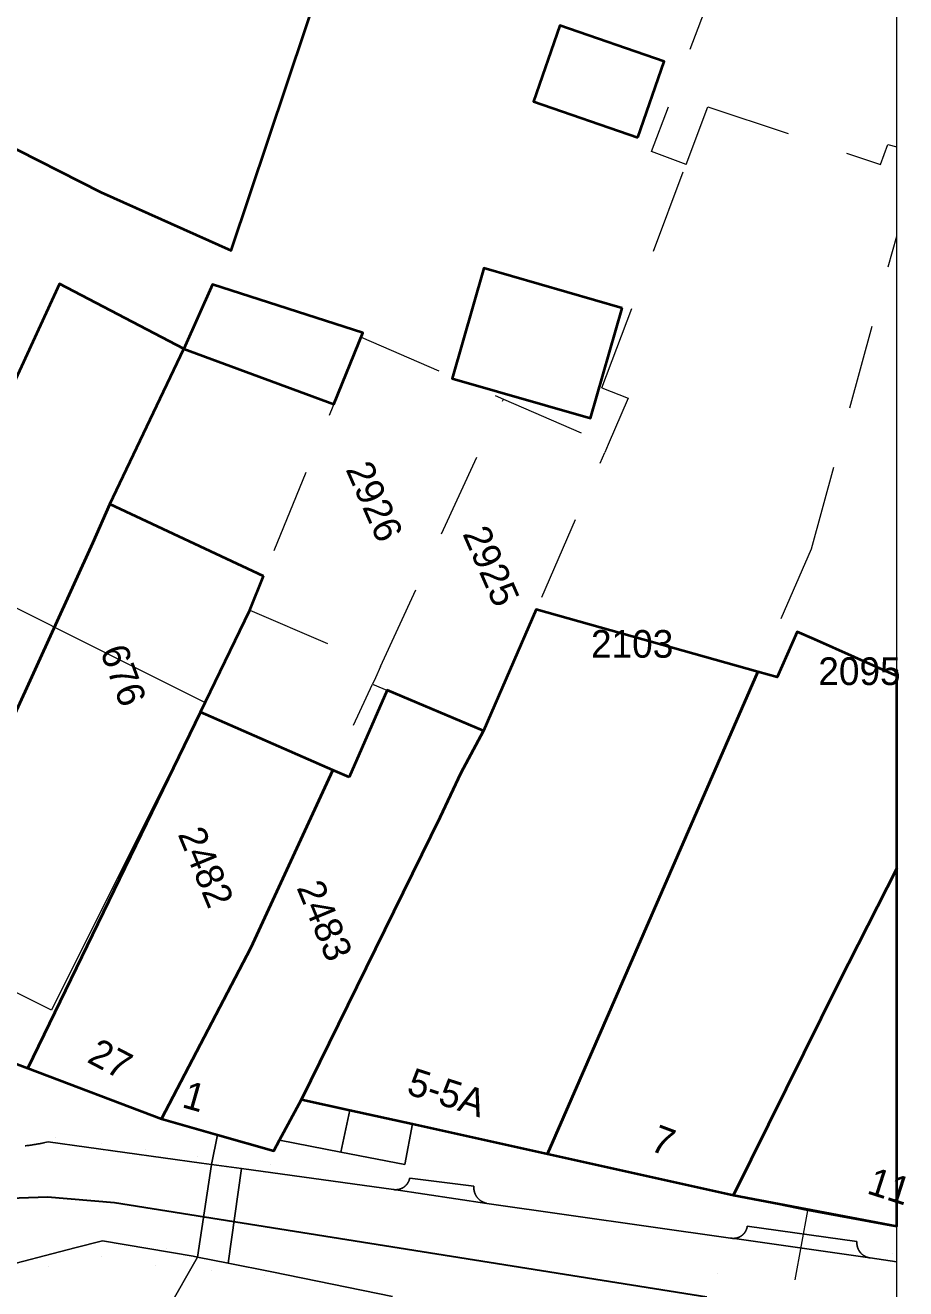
# Model space of a CAD drawing. Header units: metres. Extents: x 0 to 105485, y 0 to 425721.
# Drawn here: x 105301.65 to 105330.29, y 425613.44 to 425654.53 of the extents above; entities that cross this region are included whole.
import ezdxf
from ezdxf.enums import TextEntityAlignment as Align

# ---------------------------------------------------------------- set-up
doc = ezdxf.new("R2010")
doc.units = ezdxf.units.M
doc.header["$MEASUREMENT"] = 0
doc.linetypes.add('KG-PERCEEL-SO', pattern=[19, 5.5, -4, 5.5, -4])
for name, color, linetype, lineweight in [('B-XX-IE-MEUBILAIR-G', 7, 'Continuous', 18), ('B-XX-KG-GRENS_PERCEEL-G', 150, 'KG-PERCEEL-SO', 18), ('B-XX-KG-GRENS_PERCEEL-T', 150, 'KG-PERCEEL-SO', 18), ('B-XX-OG-BEBOUWING-G', 7, 'Continuous', 35), ('B-XX-OG-BEBOUWING_HUISNUMMER-T', 7, 'Continuous', 18), ('B-XX-OG-GRENS-G', 7, 'Continuous', 18), ('B-XX-OG-TERREIN_ERF-G', 7, 'Continuous', 18), ('B-XX-VH-OPENVERHARDING-G', 90, 'Continuous', 18)]:
    doc.layers.add(name, color=color, linetype=linetype, lineweight=lineweight)
doc.layers.add('GIS-WEGVAKKEN', color=2, linetype='Continuous')

msp = doc.modelspace()

# ---------------------------------------------------------------- linework, layer by layer
at = {"layer": 'B-XX-IE-MEUBILAIR-G', "color": 0, "true_color": 0x604a38}
for points in [[(105302.62, 425618.372, 2.582893034457847), (105302.62, 425618.372, 5.582893034457847)], [(105304.12, 425618.171, 2.642179730934608), (105304.12, 425618.171, 5.642179730934608)], [(105305.553, 425617.981, 2.647210218840989), (105305.553, 425617.981, 5.647210218840989)], [(105307.263, 425617.751, 2.631862182502859), (105307.263, 425617.751, 5.631862182502859)], [(105309.621, 425617.471, 2.592999935150146), (105309.621, 425617.471, 4.092999935150146)], [(105304.144, 425614.484, 2.664818963392904), (105304.144, 425614.484, 5.664818963392904)], [(105306.255, 425614.73, 2.673190221472495), (105306.255, 425614.73, 4.173190221472495)], [(105329.854, 425614.567, 2.806999921798706), (105329.854, 425614.567, 4.306999921798706)], [(105302.42, 425614.144, 2.604112799035725), (105302.42, 425614.144, 5.604112799035725)], [(105305.888, 425614.178, 2.677450667928612), (105305.888, 425614.178, 5.677450667928612)], [(105307.709, 425614.035, 2.613011704373823), (105307.709, 425614.035, 5.613011704373823)], [(105309.423, 425613.866, 2.627834016085487), (105309.423, 425613.866, 4.127834016085487)], [(105324.159, 425613.92, 2.793733585272441), (105324.159, 425613.92, 4.293733585272442)]]:
    msp.add_polyline3d(points, dxfattribs=at)
at = {"layer": 'B-XX-KG-GRENS_PERCEEL-G', "ltscale": 0.5, "flags": 128}
for points in [[(105323.152, 425650.008), (105322.029, 425650.432), (105327.644, 425665.305)], [(105323.152, 425650.008), (105323.859, 425651.88)], [(105323.859, 425651.88), (105329.477, 425650.003), (105329.71, 425650.66), (105330, 425650.5791617933)], [(105320.409, 425642.745), (105323.152, 425650.008)], [(105327.228, 425637.507), (105330, 425647.6744241733)], [(105299.785, 425639.662), (105302.769, 425646.119)], [(105302.769, 425646.119), (105306.806, 425644.008)], [(105306.806, 425644.008), (105307.742, 425646.101), (105312.638, 425644.533)], [(105312.638, 425644.533), (105312.577, 425644.385)], [(105312.577, 425644.385), (105309.399, 425636.615)], [(105312.577, 425644.385), (105317.213, 425642.375)], [(105304.406, 425638.956), (105306.806, 425644.008)], [(105320.409, 425642.745), (105321.262, 425642.401), (105320.615, 425640.901)], [(105313.207, 425633.675), (105317.213, 425642.375)], [(105317.213, 425642.375), (105320.615, 425640.901)], [(105320.615, 425640.901), (105320.502, 425640.638)], [(105316.557, 425631.582), (105320.502, 425640.638)], [(105296.891, 425622.434), (105304.406, 425638.956)], [(105318.637, 425617.824), (105327.228, 425637.507)], [(105308.961, 425635.51), (105309.399, 425636.615)], [(105307.351, 425632.191), (105308.961, 425635.51)], [(105308.961, 425635.51), (105313.207, 425633.675)], [(105313.207, 425633.675), (105313.04, 425633.313), (105312.945, 425633.106)], [(105306.08, 425618.968), (105308.992, 425624.522), (105311.659, 425630.313), (105312.945, 425633.106)], [(105312.945, 425633.106), (105316.557, 425631.582)], [(105301.731, 425620.598), (105307.351, 425632.191)], [(105315.151, 425628.772), (105315.824, 425630.207), (105316.557, 425631.582)], [(105310.641, 425619.593), (105315.151, 425628.772)], [(105324.695, 425616.483), (105328.119, 425623.4), (105330, 425627.1052714286)], [(105296.891, 425622.434), (105301.731, 425620.598)], [(105301.731, 425620.598), (105306.08, 425618.968)], [(105306.08, 425618.968), (105309.732, 425617.917), (105310.641, 425619.593)], [(105310.641, 425619.593), (105318.637, 425617.824)], [(105318.637, 425617.824), (105324.695, 425616.483)], [(105324.695, 425616.483), (105325.17, 425616.378), (105327.108, 425615.984)], [(105325.851, 425609.056), (105327.108, 425615.984)], [(105327.108, 425615.984), (105330, 425615.4523940561)]]:
    msp.add_lwpolyline(points, dxfattribs=at)
at = {"layer": 'B-XX-OG-BEBOUWING-G', "ltscale": 0.5}
for points in [[(105295.909, 425676.257), (105282.257, 425681.341), (105276.181, 425674.552), (105274.316, 425672.417), (105273.51, 425671.493), (105273.304, 425671.257), (105282.521, 425667.6), (105293.933, 425663.079), (105297.38, 425661.712), (105299.691, 425667.545), (105306.738, 425664.753), (105303.908, 425657.609), (105293.251, 425661.832), (105292.996, 425661.136), (105288.183, 425663.508), (105287.275, 425661.594), (105292.031, 425659.103), (105290.352, 425655.548), (105297.356, 425652.536), (105304.114, 425649.108), (105308.348, 425647.203), (105315.623, 425668.916)], [(105321.577, 425650.88), (105322.435, 425653.351), (105319.043, 425654.529), (105318.185, 425652.058)], [(105321.072, 425645.332), (105316.572, 425646.632), (105315.538, 425643.049), (105320.038, 425641.75)], [(105306.806, 425644.008), (105302.769, 425646.119), (105299.785, 425639.662), (105298.535, 425636.913), (105298.059, 425635.866), (105292.962, 425624.619), (105296.891, 425622.434), (105303.851, 425637.701), (105304.406, 425638.956)], [(105306.806, 425644.008), (105311.689, 425642.214), (105312.638, 425644.533), (105307.742, 425646.101)], [(105309.399, 425636.615), (105304.406, 425638.956), (105303.851, 425637.701), (105296.891, 425622.434), (105301.735, 425620.607), (105307.351, 425632.191), (105308.961, 425635.51)], [(105325.483, 425633.508), (105318.277, 425635.53), (105316.557, 425631.582), (105315.824, 425630.207), (105315.151, 425628.772), (105310.641, 425619.593), (105312.208, 425619.246), (105314.249, 425618.795), (105318.637, 425617.824)], [(105330, 425627.1052714286), (105330, 425633.5565348399), (105329.942, 425633.391), (105327.312, 425634.56), (105326.767, 425634.802), (105326.113, 425633.331), (105325.483, 425633.508), (105318.637, 425617.824), (105324.695, 425616.483), (105328.119, 425623.4)], [(105312.187, 425630.076), (105311.657, 425630.309), (105308.992, 425624.522), (105306.08, 425618.968), (105307.906, 425618.443), (105309.732, 425617.918), (105309.923, 425618.27), (105310.641, 425619.593), (105315.151, 425628.772), (105315.824, 425630.207), (105316.557, 425631.582), (105313.425, 425632.905)], [(105311.657, 425630.309), (105307.351, 425632.191), (105301.735, 425620.607), (105306.08, 425618.968), (105308.992, 425624.522)], [(105330, 425627.1052714286), (105328.119, 425623.4), (105324.695, 425616.483), (105330, 425615.4696853933)]]:
    msp.add_lwpolyline(points, close=True, dxfattribs=at)
at = {"layer": 'B-XX-OG-GRENS-G'}
msp.add_polyline3d([(105297.5, 425637.5, 2.934626817703247), (105307.5, 425632.5, 2.867015600204468), (105302.5, 425622.5, 2.635255336761475), (105292.5, 425627.5, 2.607868671417236)], close=True, dxfattribs=at)
at = {"layer": 'B-XX-OG-TERREIN_ERF-G', "ltscale": 0.5}
for points in [[(105315.623, 425668.916), (105308.348, 425647.203), (105304.114, 425649.108), (105297.356, 425652.536), (105290.352, 425655.548)], [(105299.785, 425639.662), (105302.769, 425646.119), (105306.806, 425644.008), (105304.406, 425638.956), (105309.399, 425636.615), (105308.961, 425635.51), (105307.351, 425632.191), (105311.657, 425630.309), (105312.187, 425630.076), (105313.425, 425632.905), (105316.557, 425631.582), (105318.277, 425635.53), (105325.483, 425633.508), (105326.113, 425633.331), (105326.767, 425634.802), (105327.312, 425634.56), (105329.942, 425633.391), (105330, 425633.5565348399), (105330, 425664.5511313512)]]:
    msp.add_lwpolyline(points, dxfattribs=at)
for points in [[(105321.577, 425650.88), (105318.185, 425652.058), (105319.043, 425654.529), (105322.435, 425653.351)], [(105321.072, 425645.332), (105320.038, 425641.75), (105315.538, 425643.049), (105316.572, 425646.632)], [(105306.806, 425644.008), (105307.742, 425646.101), (105312.638, 425644.533), (105311.689, 425642.214)], [(105312.208, 425619.246), (105310.641, 425619.593), (105309.923, 425618.27), (105311.918, 425617.881)], [(105314.249, 425618.795), (105312.208, 425619.246), (105311.918, 425617.881), (105313.994, 425617.476)]]:
    msp.add_lwpolyline(points, close=True, dxfattribs=at)
at = {"layer": 'B-XX-VH-OPENVERHARDING-G', "ltscale": 0.5}
for points in [[(105301.6450752906, 425618.0856069178), (105301.6711753624, 425618.0883835298), (105301.6972615833, 425618.0912873911), (105301.7233333326, 425618.0943184326), (105301.7493899904, 425618.0974765822), (105301.7754309371, 425618.1007617647), (105301.8014555532, 425618.1041739022), (105301.8274632199, 425618.1077129135), (105301.8534533186, 425618.1113787143), (105301.8794252312, 425618.1151712174), (105301.9053783402, 425618.1190903328), (105301.9313120281, 425618.1231359672), (105301.9572256783, 425618.1273080243), (105301.9831186744, 425618.131606405), (105302.0089904008, 425618.1360310069), (105302.034840242, 425618.140581725), (105302.0606675833, 425618.145258451), (105302.0864718105, 425618.1500610736), (105302.11225231, 425618.1549894786), (105302.1380084685, 425618.1600435489), (105302.1637396735, 425618.1652231641), (105302.1894453131, 425618.1705282013), (105302.215124776, 425618.175958534), (105302.2407774513, 425618.1815140333), (105302.2664027292, 425618.187194567), (105302.292, 425618.193), (105302.292, 425618.193), (105302.395, 425618.214), (105307.385, 425617.526), (105307.706, 425617.482), (105307.906, 425618.443), (105306.08, 425618.968), (105301.735, 425620.607), (105296.891, 425622.434)], [(105300.592, 425614.074), (105303.268, 425614.768), (105304.162, 425614.99), (105307.118, 425614.494), (105307.255, 425614.467), (105307.706, 425617.482), (105307.385, 425617.526), (105302.395, 425618.214), (105302.292, 425618.193), (105302.292, 425618.193), (105302.2664027292, 425618.187194567), (105302.2407774513, 425618.1815140333), (105302.215124776, 425618.175958534), (105302.1894453131, 425618.1705282013), (105302.1637396735, 425618.1652231641), (105302.1380084685, 425618.1600435489), (105302.11225231, 425618.1549894786), (105302.0864718105, 425618.1500610736), (105302.0606675833, 425618.145258451), (105302.034840242, 425618.140581725), (105302.0089904008, 425618.1360310069), (105301.9831186744, 425618.131606405), (105301.9572256783, 425618.1273080243), (105301.9313120281, 425618.1231359672), (105301.9053783402, 425618.1190903328), (105301.8794252312, 425618.1151712174), (105301.8534533186, 425618.1113787143), (105301.8274632199, 425618.1077129135), (105301.8014555532, 425618.1041739022), (105301.7754309371, 425618.1007617647), (105301.7493899904, 425618.0974765822), (105301.7233333326, 425618.0943184326), (105301.6972615833, 425618.0912873911), (105301.6711753624, 425618.0883835298), (105301.6450752906, 425618.0856069178)], [(105330, 425609.9315780933), (105330, 425614.3125674641), (105329.14, 425614.437), (105329.133, 425614.438), (105329.127, 425614.439), (105324.65, 425615.076), (105324.59, 425615.084), (105316.668, 425616.214), (105313.636, 425616.662), (105313.626, 425616.663), (105308.688, 425617.346), (105308.251, 425614.269), (105309.674, 425613.987), (105313.595, 425613.181)], [(105306.291, 425612.767), (105307.255, 425614.467), (105307.118, 425614.494), (105304.162, 425614.99), (105303.268, 425614.768), (105300.592, 425614.074)], [(105313.595, 425613.181), (105309.674, 425613.987), (105308.251, 425614.269), (105307.255, 425614.467), (105306.291, 425612.767)]]:
    msp.add_lwpolyline(points, dxfattribs=at)
for points in [[(105330, 425615.4696853933), (105324.695, 425616.483), (105318.637, 425617.824), (105314.249, 425618.795), (105313.994, 425617.476), (105311.918, 425617.881), (105309.923, 425618.27), (105309.732, 425617.918), (105307.906, 425618.443), (105307.706, 425617.482), (105308.688, 425617.346), (105313.626, 425616.663), (105313.636, 425616.662), (105313.636, 425616.662), (105313.6430603767, 425616.661076277), (105313.6501340459, 425616.6602605644), (105313.6572193554, 425616.659553053), (105313.6643146502, 425616.6589539078), (105313.671418273, 425616.6584632689), (105313.6785285646, 425616.6580812509), (105313.685643864, 425616.6578079429), (105313.6927625094, 425616.6576434089), (105313.6998828379, 425616.6575876873), (105313.7070031864, 425616.657640791), (105313.7141218918, 425616.6578027078), (105313.7212372912, 425616.6580733997), (105313.7283477228, 425616.6584528035), (105313.7354515255, 425616.6589408306), (105313.7425470401, 425616.6595373671), (105313.7496326092, 425616.6602422735), (105313.7567065779, 425616.6610553852), (105313.7637672937, 425616.6619765123), (105313.7708131075, 425616.6630054397), (105313.7778423734, 425616.664141927), (105313.7848534497, 425616.6653857087), (105313.7918446986, 425616.6667364945), (105313.7988144872, 425616.6681939685), (105313.8057611874, 425616.6697577906), (105313.8126831767, 425616.6714275954), (105313.8195788381, 425616.6732029928), (105313.8264465612, 425616.6750835682), (105313.8332847415, 425616.6770688823), (105313.8400917821, 425616.6791584714), (105313.8468660928, 425616.6813518474), (105313.8536060912, 425616.683648498), (105313.8603102032, 425616.6860478867), (105313.8669768627, 425616.6885494531), (105313.8736045125, 425616.6911526129), (105313.8801916047, 425616.6938567579), (105313.8867366005, 425616.6966612567), (105313.8932379712, 425616.6995654541), (105313.8996941982, 425616.7025686717), (105313.9061037734, 425616.7056702081), (105313.9124651999, 425616.7088693388), (105313.9187769915, 425616.7121653166), (105313.9250376741, 425616.7155573715), (105313.9312457852, 425616.7190447114), (105313.9373998748, 425616.7226265216), (105313.9434985055, 425616.7263019655), (105313.9495402526, 425616.7300701845), (105313.9555237051, 425616.7339302985), (105313.9614474652, 425616.7378814059), (105313.9673101493, 425616.7419225837), (105313.973110388, 425616.7460528881), (105313.9788468266, 425616.7502713542), (105313.984518125, 425616.7545769967), (105313.9901229586, 425616.75896881), (105313.9956600182, 425616.7634457682), (105314.0011280104, 425616.7680068254), (105314.0065256582, 425616.7726509165), (105314.0118517006, 425616.7773769567), (105314.0171048937, 425616.782183842), (105314.0222840104, 425616.7870704496), (105314.0273878409, 425616.7920356381), (105314.0324151932, 425616.7970782478), (105314.0373648928, 425616.8021971008), (105314.0422357838, 425616.8073910014), (105314.0470267284, 425616.8126587366), (105314.0517366074, 425616.8179990758), (105314.0563643208, 425616.8234107717), (105314.0609087876, 425616.8288925601), (105314.0653689464, 425616.8344431607), (105314.0697437553, 425616.840061277), (105314.0740321925, 425616.8457455967), (105314.0782332562, 425616.851494792), (105314.0823459653, 425616.8573075201), (105314.086369359, 425616.8631824232), (105314.0903024975, 425616.869118129), (105314.0941444623, 425616.8751132512), (105314.0978943558, 425616.8811663894), (105314.1015513023, 425616.8872761297), (105314.1051144474, 425616.8934410449), (105314.1085829589, 425616.8996596952), (105314.1119560267, 425616.9059306279), (105314.1152328629, 425616.9122523783), (105314.118412702, 425616.9186234697), (105314.1214948014, 425616.9250424141), (105314.124478441, 425616.9315077121), (105314.1273629241, 425616.9380178534), (105314.1301475768, 425616.9445713176), (105314.1328317488, 425616.9511665738), (105314.1354148129, 425616.9578020815), (105314.137896166, 425616.9644762909), (105314.1402752284, 425616.9711876429), (105314.1425514443, 425616.9779345699), (105314.1447242822, 425616.984715496), (105314.1467932345, 425616.9915288373), (105314.1487578179, 425616.9983730023), (105314.1506175735, 425617.0052463925), (105314.152372067, 425617.0121474023), (105314.1540208886, 425617.0190744197), (105314.155563653, 425617.0260258269), (105314.157, 425617.033), (105314.157, 425617.033), (105316.247, 425616.774), (105316.247, 425616.774), (105316.2463368644, 425616.7662667144), (105316.2457890374, 425616.7585244059), (105316.2453566407, 425616.7507747937), (105316.2450397704, 425616.7430195988), (105316.2448384967, 425616.7352605432), (105316.2447528645, 425616.7274993498), (105316.2447828926, 425616.7197377422), (105316.2449285745, 425616.7119774437), (105316.2451898777, 425616.7042201777), (105316.2455667444, 425616.6964676667), (105316.2460590906, 425616.6887216322), (105316.2466668073, 425616.6809837943), (105316.2473897593, 425616.6732558712), (105316.2482277862, 425616.6655395789), (105316.2491807018, 425616.657836631), (105316.2502482947, 425616.6501487378), (105316.2514303276, 425616.6424776067), (105316.2527265382, 425616.6348249409), (105316.2541366385, 425616.6271924399), (105316.2556603155, 425616.6195817984), (105316.2572972308, 425616.6119947065), (105316.259047021, 425616.6044328489), (105316.2609092974, 425616.5968979049), (105316.2628836466, 425616.5893915475), (105316.2649696301, 425616.5819154438), (105316.2671667847, 425616.5744712536), (105316.2694746226, 425616.5670606302), (105316.2718926312, 425616.559685219), (105316.2744202736, 425616.5523466579), (105316.2770569886, 425616.5450465765), (105316.2798021906, 425616.5377865957), (105316.28265527, 425616.5305683277), (105316.2856155934, 425616.5233933753), (105316.2886825032, 425616.5162633319), (105316.2918553186, 425616.5091797807), (105316.295133335, 425616.5021442946), (105316.2985158243, 425616.495158436), (105316.3020020356, 425616.4882237561), (105316.3055911948, 425616.4813417947), (105316.3092825047, 425616.4745140802), (105316.3130751458, 425616.4677421285), (105316.3169682757, 425616.4610274435), (105316.3209610302, 425616.4543715163), (105316.3250525224, 425616.4477758248), (105316.329241844, 425616.4412418337), (105316.3335280645, 425616.4347709938), (105316.3379102322, 425616.428364742), (105316.3423873741, 425616.4220245011), (105316.3469584959, 425616.4157516787), (105316.3516225826, 425616.4095476678), (105316.3563785986, 425616.4034138462), (105316.3612254876, 425616.3973515758), (105316.3661621734, 425616.3913622029), (105316.3711875598, 425616.3854470573), (105316.3763005308, 425616.3796074527), (105316.3814999511, 425616.3738446856), (105316.3867846661, 425616.3681600359), (105316.3921535023, 425616.3625547658), (105316.3976052676, 425616.35703012), (105316.4031387512, 425616.3515873253), (105316.4087527245, 425616.3462275903), (105316.4144459408, 425616.3409521053), (105316.420217136, 425616.3357620415), (105316.4260650284, 425616.3306585515), (105316.4319883195, 425616.3256427687), (105316.437985694, 425616.3207158067), (105316.4440558202, 425616.3158787598), (105316.4501973501, 425616.3111327018), (105316.4564089199, 425616.3064786869), (105316.4626891504, 425616.3019177483), (105316.4690366469, 425616.2974508989), (105316.4754499999, 425616.2930791306), (105316.4819277854, 425616.2888034143), (105316.4884685648, 425616.2846246992), (105316.4950708858, 425616.2805439134), (105316.5017332823, 425616.276561963), (105316.5084542748, 425616.2726797323), (105316.5152323708, 425616.2688980833), (105316.5220660653, 425616.2652178557), (105316.5289538407, 425616.2616398668), (105316.5358941677, 425616.2581649111), (105316.542885505, 425616.2547937603), (105316.5499263002, 425616.2515271629), (105316.5570149897, 425616.2483658443), (105316.5641499996, 425616.2453105064), (105316.5713297454, 425616.2423618278), (105316.5785526328, 425616.2395204633), (105316.585817058, 425616.2367870438), (105316.5931214078, 425616.2341621762), (105316.6004640601, 425616.2316464434), (105316.6078433846, 425616.2292404041), (105316.6152577426, 425616.2269445925), (105316.6227054877, 425616.2247595185), (105316.630184966, 425616.2226856672), (105316.6376945167, 425616.2207234991), (105316.6452324723, 425616.2188734501), (105316.6527971588, 425616.2171359309), (105316.6603868965, 425616.2155113272), (105316.668, 425616.214), (105316.668, 425616.214), (105324.59, 425615.084), (105324.65, 425615.076), (105324.65, 425615.076), (105324.6569973283, 425615.0755138272), (105324.664001271, 425615.0751346758), (105324.6710101911, 425615.0748626344), (105324.6780224508, 425615.0746977665), (105324.6850364114, 425615.0746401107), (105324.6920504339, 425615.0746896805), (105324.699062879, 425615.0748464643), (105324.7060721081, 425615.0751104254), (105324.7130764832, 425615.0754815021), (105324.7200743674, 425615.0759596077), (105324.7270641253, 425615.0765446306), (105324.7340441236, 425615.0772364339), (105324.741012731, 425615.0780348561), (105324.7479683192, 425615.0789397105), (105324.7549092626, 425615.0799507858), (105324.7618339391, 425615.0810678454), (105324.7687407307, 425615.0822906286), (105324.7756280231, 425615.0836188495), (105324.782494207, 425615.0850521976), (105324.7893376777, 425615.0865903381), (105324.796156836, 425615.0882329115), (105324.8029500884, 425615.0899795341), (105324.8097158473, 425615.0918297974), (105324.8164525316, 425615.0937832692), (105324.8231585671, 425615.0958394931), (105324.8298323866, 425615.0979979884), (105324.8364724304, 425615.1002582507), (105324.8430771469, 425615.1026197519), (105324.8496449926, 425615.1050819401), (105324.8561744327, 425615.1076442398), (105324.8626639412, 425615.1103060524), (105324.8691120018, 425615.1130667558), (105324.8755171075, 425615.1159257048), (105324.8818777615, 425615.1188822313), (105324.8881924773, 425615.1219356443), (105324.8944597794, 425615.1250852305), (105324.900678203, 425615.1283302537), (105324.9068462951, 425615.1316699555), (105324.9129626141, 425615.1351035556), (105324.9190257308, 425615.1386302515), (105324.9250342282, 425615.1422492191), (105324.9309867023, 425615.1459596126), (105324.936881762, 425615.149760565), (105324.9427180296, 425615.1536511881), (105324.9484941414, 425615.1576305726), (105324.9542087474, 425615.1616977886), (105324.9598605123, 425615.1658518856), (105324.9654481152, 425615.1700918928), (105324.9709702505, 425615.1744168194), (105324.9764256275, 425615.1788256548), (105324.9818129715, 425615.1833173685), (105324.9871310236, 425615.187890911), (105324.9923785408, 425615.1925452134), (105324.9975542969, 425615.1972791881), (105325.0026570825, 425615.2020917287), (105325.0076857049, 425615.2069817107), (105325.0126389892, 425615.2119479914), (105325.0175157776, 425615.2169894101), (105325.0223149307, 425615.2221047886), (105325.0270353269, 425615.2272929316), (105325.031675863, 425615.2325526267), (105325.0362354546, 425615.2378826447), (105325.0407130362, 425615.2432817401), (105325.0451075614, 425615.2487486511), (105325.0494180033, 425615.2542821002), (105325.0536433545, 425615.2598807942), (105325.0577826277, 425615.2655434249), (105325.0618348554, 425615.2712686688), (105325.0657990908, 425615.2770551881), (105325.0696744075, 425615.2829016305), (105325.0734598998, 425615.2888066298), (105325.077154683, 425615.2947688059), (105325.0807578938, 425615.3007867657), (105325.0842686902, 425615.3068591027), (105325.0876862516, 425615.312984398), (105325.0910097794, 425615.3191612201), (105325.094238497, 425615.3253881254), (105325.0973716498, 425615.331663659), (105325.1004085057, 425615.3379863542), (105325.1033483549, 425615.3443547335), (105325.1061905104, 425615.3507673086), (105325.1089343081, 425615.357222581), (105325.1115791068, 425615.3637190422), (105325.1141242884, 425615.3702551739), (105325.1165692581, 425615.3768294489), (105325.1189134445, 425615.3834403307), (105325.1211562999, 425615.3900862744), (105325.1232973001, 425615.3967657269), (105325.1253359447, 425615.4034771274), (105325.1272717574, 425615.4102189073), (105325.1291042858, 425615.4169894914), (105325.1308331016, 425615.4237872971), (105325.1324578008, 425615.4306107362), (105325.1339780037, 425615.4374582139), (105325.1353933552, 425615.4443281301), (105325.1367035244, 425615.4512188793), (105325.1379082052, 425615.4581288512), (105325.139007116, 425615.4650564311), (105325.14, 425615.472), (105325.14, 425615.472), (105328.707, 425614.971), (105328.707, 425614.971), (105328.7064492818, 425614.9634889171), (105328.7060122818, 425614.9559703608), (105328.7056890999, 425614.9484460529), (105328.7054798103, 425614.940917716), (105328.7053844608, 425614.9333870742), (105328.7054030732, 425614.9258558518), (105328.7055356434, 425614.9183257733), (105328.7057821409, 425614.9107985629), (105328.7061425092, 425614.9032759442), (105328.706616666, 425614.8957596398), (105328.7072045026, 425614.8882513707), (105328.7079058844, 425614.8807528561), (105328.7087206508, 425614.8732658131), (105328.7096486152, 425614.865791956), (105328.7106895652, 425614.8583329963), (105328.7118432624, 425614.8508906418), (105328.7131094426, 425614.8434665967), (105328.7144878159, 425614.8360625611), (105328.7159780666, 425614.8286802302), (105328.7175798536, 425614.8213212944), (105328.7192928101, 425614.8139874389), (105328.7211165438, 425614.8066803427), (105328.7230506371, 425614.7994016794), (105328.7250946472, 425614.7921531154), (105328.727248106, 425614.7849363105), (105328.7295105204, 425614.7777529173), (105328.7318813724, 425614.7706045806), (105328.7343601191, 425614.7634929372), (105328.7369461929, 425614.7564196155), (105328.7396390016, 425614.7493862352), (105328.7424379288, 425614.7423944068), (105328.7453423334, 425614.7354457313), (105328.7483515503, 425614.7285417998), (105328.7514648907, 425614.7216841931), (105328.7546816415, 425614.7148744815), (105328.7580010662, 425614.7081142244), (105328.7614224047, 425614.7014049696), (105328.7649448736, 425614.6947482534), (105328.7685676663, 425614.6881456002), (105328.7722899533, 425614.6815985217), (105328.7761108822, 425614.6751085171), (105328.7800295782, 425614.6686770726), (105328.7840451439, 425614.6623056607), (105328.7881566598, 425614.6559957404), (105328.7923631845, 425614.6497487565), (105328.7966637548, 425614.6435661396), (105328.8010573859, 425614.6374493051), (105328.8055430718, 425614.631399654), (105328.8101197853, 425614.6254185712), (105328.8147864785, 425614.6195074265), (105328.8195420828, 425614.6136675734), (105328.8243855092, 425614.607900349), (105328.8293156488, 425614.6022070738), (105328.8343313725, 425614.5965890517), (105328.839431532, 425614.5910475689), (105328.8446149592, 425614.5855838945), (105328.8498804675, 425614.5801992794), (105328.855226851, 425614.5748949566), (105328.8606528856, 425614.5696721407), (105328.8661573288, 425614.5645320277), (105328.8717389202, 425614.5594757944), (105328.8773963817, 425614.5545045987), (105328.8831284179, 425614.5496195789), (105328.8889337162, 425614.5448218535), (105328.8948109474, 425614.5401125212), (105328.9007587657, 425614.5354926603), (105328.9067758092, 425614.5309633286), (105328.9128607, 425614.5265255633), (105328.9190120449, 425614.5221803805), (105328.9252284353, 425614.5179287752), (105328.9315084477, 425614.5137717209), (105328.9378506443, 425614.5097101695), (105328.9442535728, 425614.505745051), (105328.9507157669, 425614.5018772734), (105328.9572357471, 425614.4981077222), (105328.9638120203, 425614.4944372606), (105328.9704430808, 425614.4908667293), (105328.97712741, 425614.4873969455), (105328.9838634776, 425614.484028704), (105328.990649741, 425614.4807627759), (105328.9974846463, 425614.4775999091), (105329.0043666286, 425614.4745408279), (105329.0112941118, 425614.4715862325), (105329.0182655098, 425614.4687367998), (105329.0252792263, 425614.4659931821), (105329.0323336552, 425614.4633560075), (105329.0394271813, 425614.46082588), (105329.0465581802, 425614.458403379), (105329.0537250192, 425614.4560890591), (105329.0609260571, 425614.4538834503), (105329.0681596451, 425614.4517870576), (105329.0754241268, 425614.449800361), (105329.0827178387, 425614.4479238155), (105329.0900391109, 425614.4461578508), (105329.0973862668, 425614.4445028711), (105329.104757624, 425614.4429592556), (105329.1121514948, 425614.4415273576), (105329.1195661861, 425614.440207505), (105329.127, 425614.439), (105329.127, 425614.439), (105329.133, 425614.438), (105329.14, 425614.437), (105330, 425614.3125674641)], [(105308.688, 425617.346), (105307.706, 425617.482), (105307.255, 425614.467), (105308.251, 425614.269)], [(105316.247, 425616.774), (105314.157, 425617.033), (105314.157, 425617.033), (105314.155563653, 425617.0260258269), (105314.1540208886, 425617.0190744197), (105314.152372067, 425617.0121474023), (105314.1506175735, 425617.0052463925), (105314.1487578179, 425616.9983730023), (105314.1467932345, 425616.9915288373), (105314.1447242822, 425616.984715496), (105314.1425514443, 425616.9779345699), (105314.1402752284, 425616.9711876429), (105314.137896166, 425616.9644762909), (105314.1354148129, 425616.9578020815), (105314.1328317488, 425616.9511665738), (105314.1301475768, 425616.9445713176), (105314.1273629241, 425616.9380178534), (105314.124478441, 425616.9315077121), (105314.1214948014, 425616.9250424141), (105314.118412702, 425616.9186234697), (105314.1152328629, 425616.9122523783), (105314.1119560267, 425616.9059306279), (105314.1085829589, 425616.8996596952), (105314.1051144474, 425616.8934410449), (105314.1015513023, 425616.8872761297), (105314.0978943558, 425616.8811663894), (105314.0941444623, 425616.8751132512), (105314.0903024975, 425616.869118129), (105314.086369359, 425616.8631824232), (105314.0823459653, 425616.8573075201), (105314.0782332562, 425616.851494792), (105314.0740321925, 425616.8457455967), (105314.0697437553, 425616.840061277), (105314.0653689464, 425616.8344431607), (105314.0609087876, 425616.8288925601), (105314.0563643208, 425616.8234107717), (105314.0517366074, 425616.8179990758), (105314.0470267284, 425616.8126587366), (105314.0422357838, 425616.8073910014), (105314.0373648928, 425616.8021971008), (105314.0324151932, 425616.7970782478), (105314.0273878409, 425616.7920356381), (105314.0222840104, 425616.7870704496), (105314.0171048937, 425616.782183842), (105314.0118517006, 425616.7773769567), (105314.0065256582, 425616.7726509165), (105314.0011280104, 425616.7680068254), (105313.9956600182, 425616.7634457682), (105313.9901229586, 425616.75896881), (105313.984518125, 425616.7545769967), (105313.9788468266, 425616.7502713542), (105313.973110388, 425616.7460528881), (105313.9673101493, 425616.7419225837), (105313.9614474652, 425616.7378814059), (105313.9555237051, 425616.7339302985), (105313.9495402526, 425616.7300701845), (105313.9434985055, 425616.7263019655), (105313.9373998748, 425616.7226265216), (105313.9312457852, 425616.7190447114), (105313.9250376741, 425616.7155573715), (105313.9187769915, 425616.7121653166), (105313.9124651999, 425616.7088693388), (105313.9061037734, 425616.7056702081), (105313.8996941982, 425616.7025686717), (105313.8932379712, 425616.6995654541), (105313.8867366005, 425616.6966612567), (105313.8801916047, 425616.6938567579), (105313.8736045125, 425616.6911526129), (105313.8669768627, 425616.6885494531), (105313.8603102032, 425616.6860478867), (105313.8536060912, 425616.683648498), (105313.8468660928, 425616.6813518474), (105313.8400917821, 425616.6791584714), (105313.8332847415, 425616.6770688823), (105313.8264465612, 425616.6750835682), (105313.8195788381, 425616.6732029928), (105313.8126831767, 425616.6714275954), (105313.8057611874, 425616.6697577906), (105313.7988144872, 425616.6681939685), (105313.7918446986, 425616.6667364945), (105313.7848534497, 425616.6653857087), (105313.7778423734, 425616.664141927), (105313.7708131075, 425616.6630054397), (105313.7637672937, 425616.6619765123), (105313.7567065779, 425616.6610553852), (105313.7496326092, 425616.6602422735), (105313.7425470401, 425616.6595373671), (105313.7354515255, 425616.6589408306), (105313.7283477228, 425616.6584528035), (105313.7212372912, 425616.6580733997), (105313.7141218918, 425616.6578027078), (105313.7070031864, 425616.657640791), (105313.6998828379, 425616.6575876873), (105313.6927625094, 425616.6576434089), (105313.685643864, 425616.6578079429), (105313.6785285646, 425616.6580812509), (105313.671418273, 425616.6584632689), (105313.6643146502, 425616.6589539078), (105313.6572193554, 425616.659553053), (105313.6501340459, 425616.6602605644), (105313.6430603767, 425616.661076277), (105313.636, 425616.662), (105313.636, 425616.662), (105316.668, 425616.214), (105316.668, 425616.214), (105316.6603868965, 425616.2155113272), (105316.6527971588, 425616.2171359309), (105316.6452324723, 425616.2188734501), (105316.6376945167, 425616.2207234991), (105316.630184966, 425616.2226856672), (105316.6227054877, 425616.2247595185), (105316.6152577426, 425616.2269445925), (105316.6078433846, 425616.2292404041), (105316.6004640601, 425616.2316464434), (105316.5931214078, 425616.2341621762), (105316.585817058, 425616.2367870438), (105316.5785526328, 425616.2395204633), (105316.5713297454, 425616.2423618278), (105316.5641499996, 425616.2453105064), (105316.5570149897, 425616.2483658443), (105316.5499263002, 425616.2515271629), (105316.542885505, 425616.2547937603), (105316.5358941677, 425616.2581649111), (105316.5289538407, 425616.2616398668), (105316.5220660653, 425616.2652178557), (105316.5152323708, 425616.2688980833), (105316.5084542748, 425616.2726797323), (105316.5017332823, 425616.276561963), (105316.4950708858, 425616.2805439134), (105316.4884685648, 425616.2846246992), (105316.4819277854, 425616.2888034143), (105316.4754499999, 425616.2930791306), (105316.4690366469, 425616.2974508989), (105316.4626891504, 425616.3019177483), (105316.4564089199, 425616.3064786869), (105316.4501973501, 425616.3111327018), (105316.4440558202, 425616.3158787598), (105316.437985694, 425616.3207158067), (105316.4319883195, 425616.3256427687), (105316.4260650284, 425616.3306585515), (105316.420217136, 425616.3357620415), (105316.4144459408, 425616.3409521053), (105316.4087527245, 425616.3462275903), (105316.4031387512, 425616.3515873253), (105316.3976052676, 425616.35703012), (105316.3921535023, 425616.3625547658), (105316.3867846661, 425616.3681600359), (105316.3814999511, 425616.3738446856), (105316.3763005308, 425616.3796074527), (105316.3711875598, 425616.3854470573), (105316.3661621734, 425616.3913622029), (105316.3612254876, 425616.3973515758), (105316.3563785986, 425616.4034138462), (105316.3516225826, 425616.4095476678), (105316.3469584959, 425616.4157516787), (105316.3423873741, 425616.4220245011), (105316.3379102322, 425616.428364742), (105316.3335280645, 425616.4347709938), (105316.329241844, 425616.4412418337), (105316.3250525224, 425616.4477758248), (105316.3209610302, 425616.4543715163), (105316.3169682757, 425616.4610274435), (105316.3130751458, 425616.4677421285), (105316.3092825047, 425616.4745140802), (105316.3055911948, 425616.4813417947), (105316.3020020356, 425616.4882237561), (105316.2985158243, 425616.495158436), (105316.295133335, 425616.5021442946), (105316.2918553186, 425616.5091797807), (105316.2886825032, 425616.5162633319), (105316.2856155934, 425616.5233933753), (105316.28265527, 425616.5305683277), (105316.2798021906, 425616.5377865957), (105316.2770569886, 425616.5450465765), (105316.2744202736, 425616.5523466579), (105316.2718926312, 425616.559685219), (105316.2694746226, 425616.5670606302), (105316.2671667847, 425616.5744712536), (105316.2649696301, 425616.5819154438), (105316.2628836466, 425616.5893915475), (105316.2609092974, 425616.5968979049), (105316.259047021, 425616.6044328489), (105316.2572972308, 425616.6119947065), (105316.2556603155, 425616.6195817984), (105316.2541366385, 425616.6271924399), (105316.2527265382, 425616.6348249409), (105316.2514303276, 425616.6424776067), (105316.2502482947, 425616.6501487378), (105316.2491807018, 425616.657836631), (105316.2482277862, 425616.6655395789), (105316.2473897593, 425616.6732558712), (105316.2466668073, 425616.6809837943), (105316.2460590906, 425616.6887216322), (105316.2455667444, 425616.6964676667), (105316.2451898777, 425616.7042201777), (105316.2449285745, 425616.7119774437), (105316.2447828926, 425616.7197377422), (105316.2447528645, 425616.7274993498), (105316.2448384967, 425616.7352605432), (105316.2450397704, 425616.7430195988), (105316.2453566407, 425616.7507747937), (105316.2457890374, 425616.7585244059), (105316.2463368644, 425616.7662667144)], [(105324.65, 425615.076), (105329.127, 425614.439), (105329.127, 425614.439), (105329.1195661861, 425614.440207505), (105329.1121514948, 425614.4415273576), (105329.104757624, 425614.4429592556), (105329.0973862668, 425614.4445028711), (105329.0900391109, 425614.4461578508), (105329.0827178387, 425614.4479238155), (105329.0754241268, 425614.449800361), (105329.0681596451, 425614.4517870576), (105329.0609260571, 425614.4538834503), (105329.0537250192, 425614.4560890591), (105329.0465581802, 425614.458403379), (105329.0394271813, 425614.46082588), (105329.0323336552, 425614.4633560075), (105329.0252792263, 425614.4659931821), (105329.0182655098, 425614.4687367998), (105329.0112941118, 425614.4715862325), (105329.0043666286, 425614.4745408279), (105328.9974846463, 425614.4775999091), (105328.990649741, 425614.4807627759), (105328.9838634776, 425614.484028704), (105328.97712741, 425614.4873969455), (105328.9704430808, 425614.4908667293), (105328.9638120203, 425614.4944372606), (105328.9572357471, 425614.4981077222), (105328.9507157669, 425614.5018772734), (105328.9442535728, 425614.505745051), (105328.9378506443, 425614.5097101695), (105328.9315084477, 425614.5137717209), (105328.9252284353, 425614.5179287752), (105328.9190120449, 425614.5221803805), (105328.9128607, 425614.5265255633), (105328.9067758092, 425614.5309633286), (105328.9007587657, 425614.5354926603), (105328.8948109474, 425614.5401125212), (105328.8889337162, 425614.5448218535), (105328.8831284179, 425614.5496195789), (105328.8773963817, 425614.5545045987), (105328.8717389202, 425614.5594757944), (105328.8661573288, 425614.5645320277), (105328.8606528856, 425614.5696721407), (105328.855226851, 425614.5748949566), (105328.8498804675, 425614.5801992794), (105328.8446149592, 425614.5855838945), (105328.839431532, 425614.5910475689), (105328.8343313725, 425614.5965890517), (105328.8293156488, 425614.6022070738), (105328.8243855092, 425614.607900349), (105328.8195420828, 425614.6136675734), (105328.8147864785, 425614.6195074265), (105328.8101197853, 425614.6254185712), (105328.8055430718, 425614.631399654), (105328.8010573859, 425614.6374493051), (105328.7966637548, 425614.6435661396), (105328.7923631845, 425614.6497487565), (105328.7881566598, 425614.6559957404), (105328.7840451439, 425614.6623056607), (105328.7800295782, 425614.6686770726), (105328.7761108822, 425614.6751085171), (105328.7722899533, 425614.6815985217), (105328.7685676663, 425614.6881456002), (105328.7649448736, 425614.6947482534), (105328.7614224047, 425614.7014049696), (105328.7580010662, 425614.7081142244), (105328.7546816415, 425614.7148744815), (105328.7514648907, 425614.7216841931), (105328.7483515503, 425614.7285417998), (105328.7453423334, 425614.7354457313), (105328.7424379288, 425614.7423944068), (105328.7396390016, 425614.7493862352), (105328.7369461929, 425614.7564196155), (105328.7343601191, 425614.7634929372), (105328.7318813724, 425614.7706045806), (105328.7295105204, 425614.7777529173), (105328.727248106, 425614.7849363105), (105328.7250946472, 425614.7921531154), (105328.7230506371, 425614.7994016794), (105328.7211165438, 425614.8066803427), (105328.7192928101, 425614.8139874389), (105328.7175798536, 425614.8213212944), (105328.7159780666, 425614.8286802302), (105328.7144878159, 425614.8360625611), (105328.7131094426, 425614.8434665967), (105328.7118432624, 425614.8508906418), (105328.7106895652, 425614.8583329963), (105328.7096486152, 425614.865791956), (105328.7087206508, 425614.8732658131), (105328.7079058844, 425614.8807528561), (105328.7072045026, 425614.8882513707), (105328.706616666, 425614.8957596398), (105328.7061425092, 425614.9032759442), (105328.7057821409, 425614.9107985629), (105328.7055356434, 425614.9183257733), (105328.7054030732, 425614.9258558518), (105328.7053844608, 425614.9333870742), (105328.7054798103, 425614.940917716), (105328.7056890999, 425614.9484460529), (105328.7060122818, 425614.9559703608), (105328.7064492818, 425614.9634889171), (105328.707, 425614.971), (105328.707, 425614.971), (105325.14, 425615.472), (105325.14, 425615.472), (105325.139007116, 425615.4650564311), (105325.1379082052, 425615.4581288512), (105325.1367035244, 425615.4512188793), (105325.1353933552, 425615.4443281301), (105325.1339780037, 425615.4374582139), (105325.1324578008, 425615.4306107362), (105325.1308331016, 425615.4237872971), (105325.1291042858, 425615.4169894914), (105325.1272717574, 425615.4102189073), (105325.1253359447, 425615.4034771274), (105325.1232973001, 425615.3967657269), (105325.1211562999, 425615.3900862744), (105325.1189134445, 425615.3834403307), (105325.1165692581, 425615.3768294489), (105325.1141242884, 425615.3702551739), (105325.1115791068, 425615.3637190422), (105325.1089343081, 425615.357222581), (105325.1061905104, 425615.3507673086), (105325.1033483549, 425615.3443547335), (105325.1004085057, 425615.3379863542), (105325.0973716498, 425615.331663659), (105325.094238497, 425615.3253881254), (105325.0910097794, 425615.3191612201), (105325.0876862516, 425615.312984398), (105325.0842686902, 425615.3068591027), (105325.0807578938, 425615.3007867657), (105325.077154683, 425615.2947688059), (105325.0734598998, 425615.2888066298), (105325.0696744075, 425615.2829016305), (105325.0657990908, 425615.2770551881), (105325.0618348554, 425615.2712686688), (105325.0577826277, 425615.2655434249), (105325.0536433545, 425615.2598807942), (105325.0494180033, 425615.2542821002), (105325.0451075614, 425615.2487486511), (105325.0407130362, 425615.2432817401), (105325.0362354546, 425615.2378826447), (105325.031675863, 425615.2325526267), (105325.0270353269, 425615.2272929316), (105325.0223149307, 425615.2221047886), (105325.0175157776, 425615.2169894101), (105325.0126389892, 425615.2119479914), (105325.0076857049, 425615.2069817107), (105325.0026570825, 425615.2020917287), (105324.9975542969, 425615.1972791881), (105324.9923785408, 425615.1925452134), (105324.9871310236, 425615.187890911), (105324.9818129715, 425615.1833173685), (105324.9764256275, 425615.1788256548), (105324.9709702505, 425615.1744168194), (105324.9654481152, 425615.1700918928), (105324.9598605123, 425615.1658518856), (105324.9542087474, 425615.1616977886), (105324.9484941414, 425615.1576305726), (105324.9427180296, 425615.1536511881), (105324.936881762, 425615.149760565), (105324.9309867023, 425615.1459596126), (105324.9250342282, 425615.1422492191), (105324.9190257308, 425615.1386302515), (105324.9129626141, 425615.1351035556), (105324.9068462951, 425615.1316699555), (105324.900678203, 425615.1283302537), (105324.8944597794, 425615.1250852305), (105324.8881924773, 425615.1219356443), (105324.8818777615, 425615.1188822313), (105324.8755171075, 425615.1159257048), (105324.8691120018, 425615.1130667558), (105324.8626639412, 425615.1103060524), (105324.8561744327, 425615.1076442398), (105324.8496449926, 425615.1050819401), (105324.8430771469, 425615.1026197519), (105324.8364724304, 425615.1002582507), (105324.8298323866, 425615.0979979884), (105324.8231585671, 425615.0958394931), (105324.8164525316, 425615.0937832692), (105324.8097158473, 425615.0918297974), (105324.8029500884, 425615.0899795341), (105324.796156836, 425615.0882329115), (105324.7893376777, 425615.0865903381), (105324.782494207, 425615.0850521976), (105324.7756280231, 425615.0836188495), (105324.7687407307, 425615.0822906286), (105324.7618339391, 425615.0810678454), (105324.7549092626, 425615.0799507858), (105324.7479683192, 425615.0789397105), (105324.741012731, 425615.0780348561), (105324.7340441236, 425615.0772364339), (105324.7270641253, 425615.0765446306), (105324.7200743674, 425615.0759596077), (105324.7130764832, 425615.0754815021), (105324.7060721081, 425615.0751104254), (105324.699062879, 425615.0748464643), (105324.6920504339, 425615.0746896805), (105324.6850364114, 425615.0746401107), (105324.6780224508, 425615.0746977665), (105324.6710101911, 425615.0748626344), (105324.664001271, 425615.0751346758), (105324.6569973283, 425615.0755138272)]]:
    msp.add_lwpolyline(points, close=True, dxfattribs=at)
at = {"layer": 'GIS-WEGVAKKEN'}
msp.add_lwpolyline([(105323.8255999982, 425613.1642999984), (105304.55, 425616.23), (105302.37, 425616.42), (105300.82, 425616.36), (105296.8357000016, 425615.4743000008)], dxfattribs=at)

# ---------------------------------------------------------------- texts
at = {"layer": 'B-XX-KG-GRENS_PERCEEL-T'}
for s, rotation, p in [('2926', 293.8, (105313.0141717121, 425639.0507741793)), ('2925', 293.6, (105316.812587987, 425636.9485027978)), ('676', 290.2, (105304.8438731718, 425633.3975734087)), ('2482', 292.5000000000001, (105307.5296908961, 425627.1584624585)), ('2483', 292.5000000000001, (105311.39550308, 425625.4185868017))]:
    msp.add_text(s, height=0.9, rotation=rotation, dxfattribs=at).set_placement(p, align=Align.MIDDLE_CENTER)
for s, p in [('2103', (105321.3944093925, 425634.4121857472)), ('2095', (105328.7894560585, 425633.5238524083))]:
    msp.add_text(s, height=0.9, dxfattribs=at).set_placement(p, align=Align.MIDDLE_CENTER)
at = {"layer": 'B-XX-OG-BEBOUWING_HUISNUMMER-T'}
for s, rotation, p in [('27', 332.2999992370605, (105304.424, 425620.913)), ('5-5A', 342.1000003814697, (105315.367, 425619.821)), ('1', 344.1999998092652, (105307.155, 425619.693)), ('7', 339.3999996185303, (105322.408, 425618.256)), ('11', 342.2000007629395, (105329.768, 425616.772))]:
    msp.add_text(s, height=0.9, rotation=rotation, dxfattribs=at).set_placement(p, align=Align.MIDDLE_CENTER)

doc.saveas('drawing.dxf')
